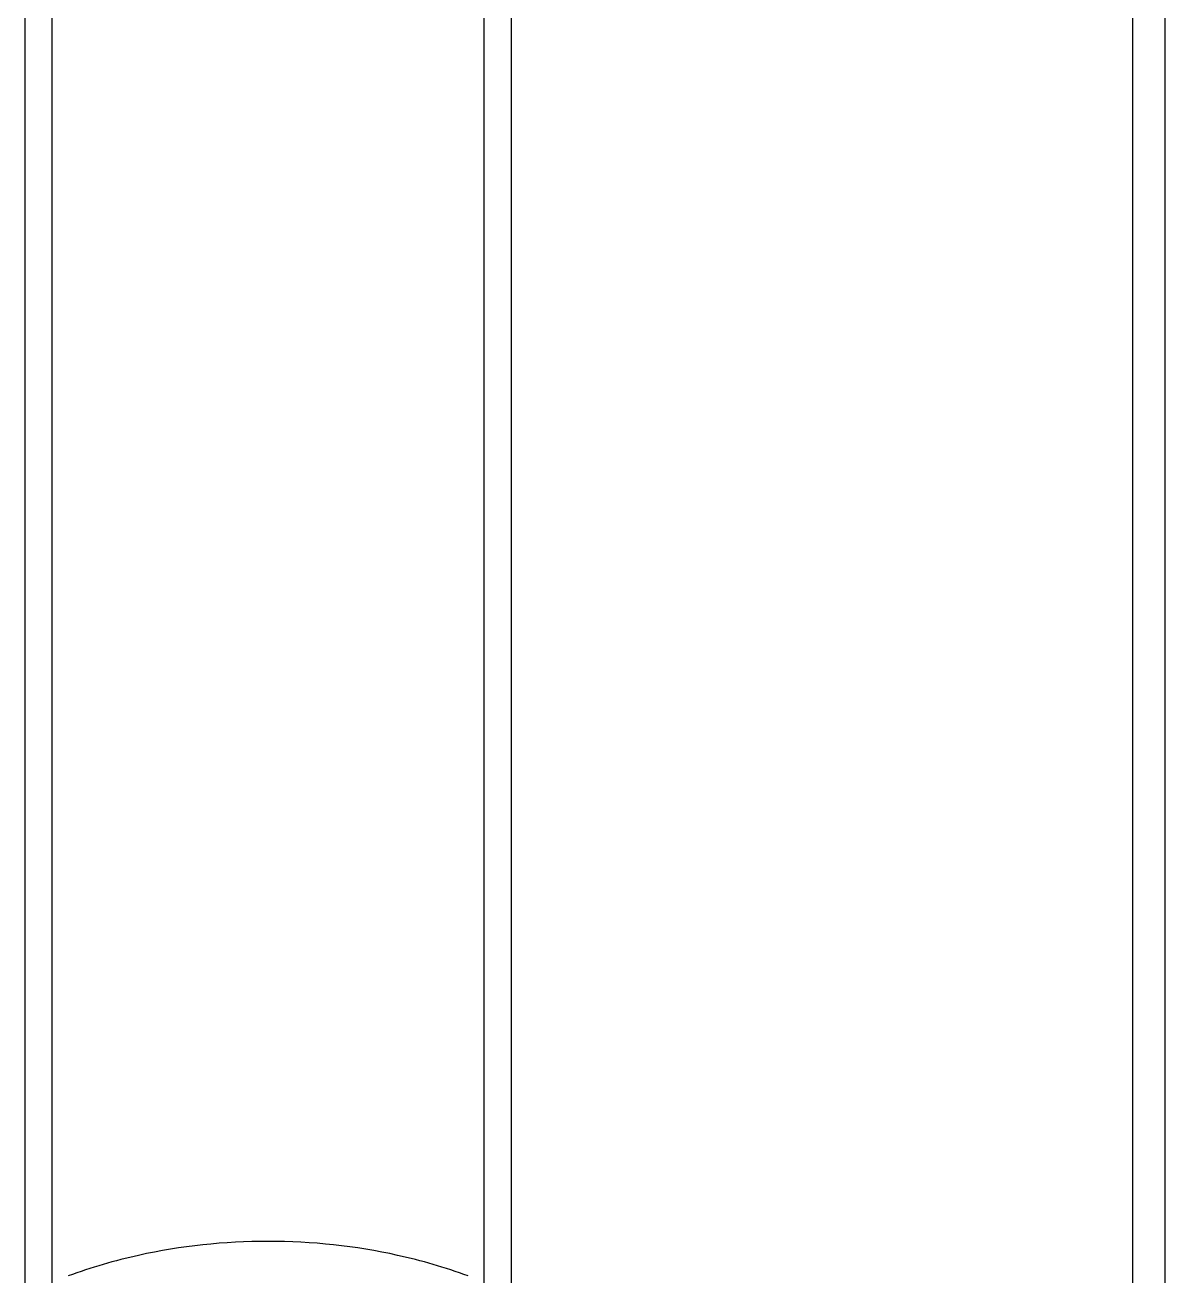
# Model space of a CAD drawing. Extents: x 69728788 to 150676229, y 20327566 to 43663798.
# Drawn here: x 75456051 to 75456531, y 20748326 to 20748853 of the extents above; entities that cross this region are included whole.
import ezdxf

# ---------------------------------------------------------------- set-up
doc = ezdxf.new("R2010")
doc.units = 0
doc.header["$LTSCALE"] = 1000
doc.header["$MEASUREMENT"] = 0
doc.layers.get('0').update_dxf_attribs({"linetype": 'CONTINUOUS'})
doc.layers.add('02___PRT_ALL_AXES', color=7, linetype='CONTINUOUS')

msp = doc.modelspace()

# ---------------------------------------------------------------- linework, layer by layer
at = {"color": 7, "linetype": 'Continuous'}
for p, q in [((75456517.25, 20750680.23), (75456517.25, 20747039.89)), ((75456530.91, 20750680.23), (75456530.91, 20747039.89)), ((75456050.54, 20748230.66), (75456050.54, 20749750.42)), ((75456255.44, 20749750.42), (75456255.44, 20748230.66)), ((75456061.92, 20748228.95), (75456061.92, 20749700.99)), ((75456244.06, 20748228.95), (75456244.06, 20749700.99))]:
    msp.add_line(p, q, dxfattribs=at)
at = {"layer": '02___PRT_ALL_AXES', "color": 7, "linetype": 'Continuous'}
for centre, start, end in [((75456147.96, 20748110.46), 102.4606, 110.1778), ((75456158.02, 20748110.46), 69.8222, 77.5394)]:
    msp.add_arc(centre, 229.64, start, end, dxfattribs=at)
msp.add_open_spline([(75456207.56, 20748334.69), (75456172.05, 20748342.57), (75456133.93, 20748342.57), (75456098.41, 20748334.69)], degree=3, dxfattribs=at)

doc.saveas('drawing.dxf')
